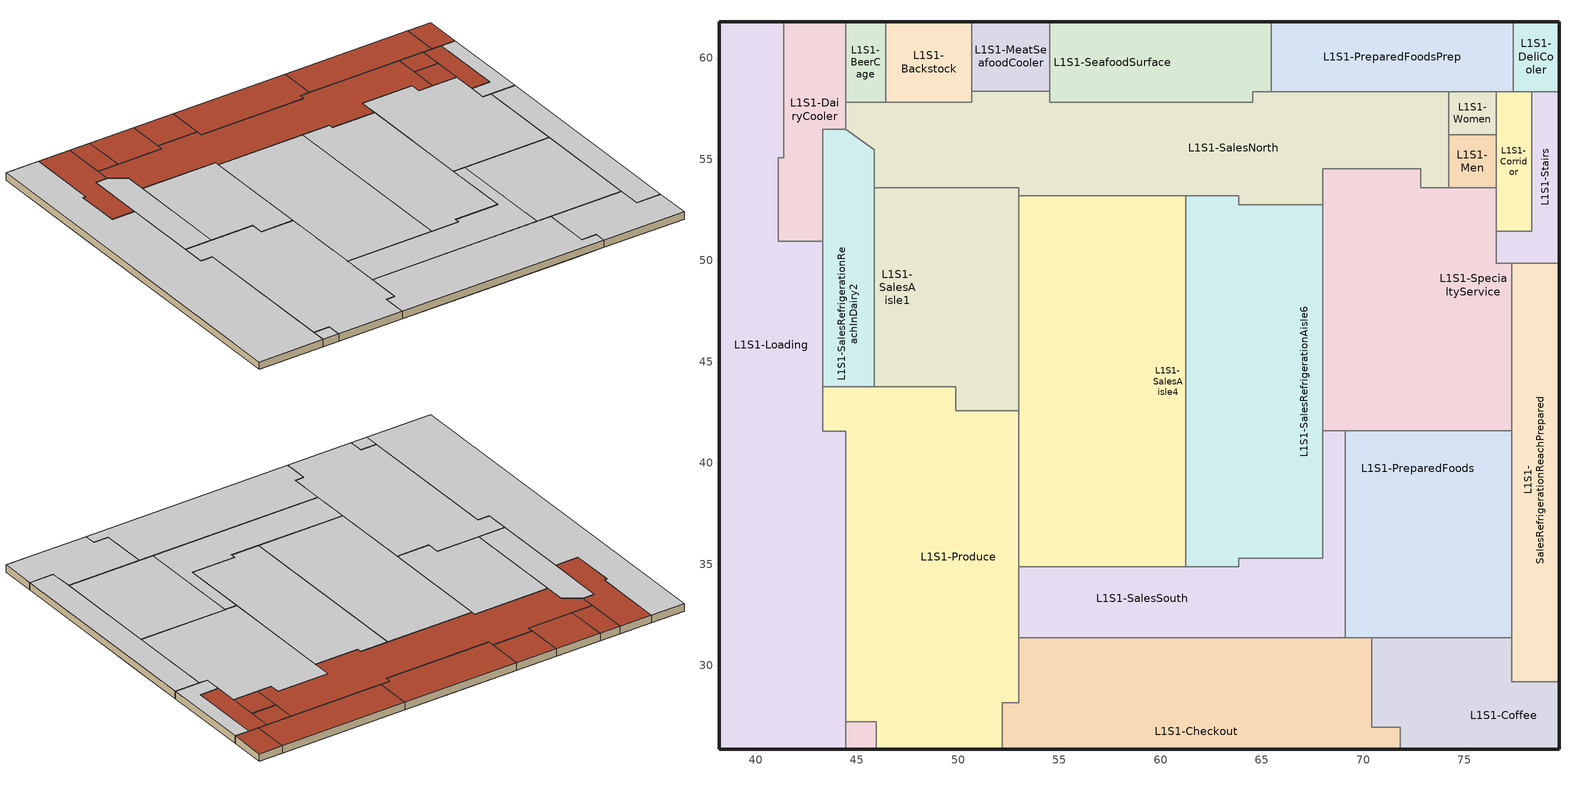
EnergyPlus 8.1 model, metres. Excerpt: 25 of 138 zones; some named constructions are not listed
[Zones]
L1S1-DairyCooler
 floor outside (Interior Floor): 41.12,50.96 41.12,55.08 41.4,55.08 41.4,61.78 44.44,61.78 44.44,56.48 43.31,56.48 43.31,50.96 z2.13
 wall outside (Exterior Wall): 44.44,61.78 41.4,61.78 z2.13:2.82
 wall to L1S1-Loading (Interior Wall): 41.4,61.78 41.4,55.08 41.12,55.08 41.12,50.96 43.31,50.96 z2.13:2.82
 wall to L1S1-SalesRefrigerationReachInDairy2 (Interior Wall): 43.31,50.96 43.31,56.48 44.44,56.48 z2.13:2.82
 wall to L1S1-SalesNorth (Interior Wall): 44.44,56.48 44.44,57.81 z2.13:2.82
 wall to L1S1-BeerCage (Interior Wall): 44.44,57.81 44.44,61.78 z2.13:2.82
 roof outside (Exterior Roof): 41.12,50.96 43.31,50.96 43.31,56.48 44.44,56.48 44.44,61.78 41.4,61.78 41.4,55.08 41.12,55.08 z2.82
L1S1-Stairs
 floor outside (Interior Floor): 76.57,49.87 76.57,51.44 78.33,51.44 78.33,58.34 79.67,58.34 79.67,49.87 z2.13
 wall outside (Exterior Wall): 79.67,49.87 79.67,58.34 z2.13:2.82
 wall to L1S1-Corridor (Interior Wall): 78.33,58.34 78.33,51.44 76.57,51.44 z2.13:2.82
 wall to L1S1-SpecialtyService (Interior Wall): 76.57,51.44 76.57,49.87 77.34,49.87 z2.13:2.82
 wall to L1S1-SalesRefrigerationReachPrepared (Interior Wall): 77.34,49.87 79.67,49.87 z2.13:2.82
 wall to L1S1-DeliCooler (Interior Wall): 79.67,58.34 78.33,58.34 z2.13:2.82
 ceiling to L1S2-Shaft2 (Interior Ceiling): 76.57,49.87 79.67,49.87 79.67,58.34 78.33,58.34 78.33,51.44 76.57,51.44 z2.82
L1S1-Corridor
 floor outside (Interior Floor): 76.57,51.44 76.57,58.34 78.33,58.34 78.33,51.44 z2.13
 wall to L1S1-PreparedFoodsPrep (Interior Wall): 77.42,58.34 76.57,58.34 z2.13:2.82
 wall to L1S1-Women (Interior Wall): 76.57,58.34 76.57,56.22 z2.13:2.82
 wall to L1S1-Men (Interior Wall): 76.57,56.22 76.57,53.58 z2.13:2.82
 wall to L1S1-SpecialtyService (Interior Wall): 76.57,53.58 76.57,51.44 z2.13:2.82
 wall to L1S1-DeliCooler (Interior Wall): 78.33,58.34 77.42,58.34 z2.13:2.82
 roof outside (Exterior Roof): 76.57,51.44 78.33,51.44 78.33,58.34 76.57,58.34 z2.82
L1S1-DeliCooler
 floor outside (Interior Floor): 77.42,58.34 77.42,61.78 79.67,61.78 79.67,58.34 z2.13
 wall outside (Exterior Wall): 79.67,58.34 79.67,61.78 77.42,61.78 z2.13:2.82
 wall to L1S1-PreparedFoodsPrep (Interior Wall): 77.42,61.78 77.42,58.34 z2.13:2.82
 roof outside (Exterior Roof): 77.42,58.34 79.67,58.34 79.67,61.78 77.42,61.78 z2.82
L1S1-Women
 floor outside (Interior Floor): 74.22,56.22 74.22,58.34 76.57,58.34 76.57,56.22 z2.13
 wall to L1S1-SalesNorth (Interior Wall): 74.22,58.34 74.22,56.22 z2.13:2.82
 wall to L1S1-Men (Interior Wall): 74.22,56.22 76.57,56.22 z2.13:2.82
 wall to L1S1-PreparedFoodsPrep (Interior Wall): 76.57,58.34 74.22,58.34 z2.13:2.82
 roof outside (Exterior Roof): 74.22,56.22 76.57,56.22 76.57,58.34 74.22,58.34 z2.82
L1S1-Men
 floor outside (Interior Floor): 74.22,53.58 74.22,56.22 76.57,56.22 76.57,53.58 z2.13
 wall to L1S1-SalesNorth (Interior Wall): 74.22,56.22 74.22,53.58 z2.13:2.82
 wall to L1S1-SpecialtyService (Interior Wall): 74.22,53.58 76.57,53.58 z2.13:2.82
 roof outside (Exterior Roof): 74.22,53.58 76.57,53.58 76.57,56.22 74.22,56.22 z2.82
L1S1-MeatSeafoodCooler
 floor outside (Interior Floor): 50.69,58.37 50.69,61.78 54.53,61.78 54.53,58.37 z2.13
 wall outside (Exterior Wall): 54.53,61.78 50.69,61.78 z2.13:2.82
 wall to L1S1-SalesNorth (Interior Wall): 50.69,58.37 54.53,58.37 z2.13:2.82
 wall to L1S1-SeafoodSurface (Interior Wall): 54.53,58.37 54.53,61.78 z2.13:2.82
 wall to L1S1-Backstock (Interior Wall): 50.69,61.78 50.69,58.37 z2.13:2.82
 roof outside (Exterior Roof): 50.69,58.37 54.53,58.37 54.53,61.78 50.69,61.78 z2.82
L1S1-Backstock
 floor outside (Interior Floor): 46.42,57.81 46.42,61.78 50.69,61.78 50.69,57.81 z2.13
 wall outside (Exterior Wall): 50.69,61.78 46.42,61.78 z2.13:2.82
 wall to L1S1-BeerCage (Interior Wall): 46.42,61.78 46.42,57.81 z2.13:2.82
 wall to L1S1-SalesNorth (Interior Wall): 46.42,57.81 49.53,57.81 50.69,57.81 50.69,58.37 z2.13:2.82
 roof outside (Exterior Roof): 46.42,57.81 50.69,57.81 50.69,61.78 46.42,61.78 z2.82
L1S1-BeerCage
 floor outside (Interior Floor): 44.44,57.81 44.44,61.78 46.42,61.78 46.42,57.81 z2.13
 wall outside (Exterior Wall): 46.42,61.78 44.44,61.78 z2.13:2.82
 wall to L1S1-SalesNorth (Interior Wall): 44.44,57.81 46.42,57.81 z2.13:2.82
 roof outside (Exterior Roof): 44.44,57.81 46.42,57.81 46.42,61.78 44.44,61.78 z2.82
L1S1-PreparedFoodsPrep
 floor outside (Interior Floor): 65.46,58.34 65.46,61.78 77.42,61.78 77.42,58.34 z2.13
 wall outside (Exterior Wall): 77.42,61.78 65.46,61.78 z2.13:2.82
 wall to L1S1-SeafoodSurface (Interior Wall): 65.46,61.78 65.46,58.34 z2.13:2.82
 wall to L1S1-SalesNorth (Interior Wall): 65.46,58.34 72.85,58.34 74.22,58.34 z2.13:2.82
 roof outside (Exterior Roof): 65.46,58.34 77.42,58.34 77.42,61.78 65.46,61.78 z2.82
L1S1-Shaft
 floor outside (Interior Floor): 44.44,25.88 44.44,27.22 45.97,27.22 45.97,25.88 z2.13
 wall outside (Exterior Wall): 44.44,25.88 45.97,25.88 z2.13:2.82
 wall to L1S1-Produce (Interior Wall): 45.97,25.88 45.97,27.22 44.44,27.22 z2.13:2.82
 wall to L1S1-Loading (Interior Wall): 44.44,27.22 44.44,25.88 z2.13:2.82
 ceiling to L1S2-Shaft (Interior Ceiling): 44.44,25.88 45.97,25.88 45.97,27.22 44.44,27.22 z2.82
L1S1-Loading
 floor outside (Interior Floor): 38.22,25.88 38.22,33.5 42.09,33.5 42.09,30.31 43.15,30.31 43.15,25.88 z2.13; 38.22,33.5 38.22,40.72 40.26,40.72 40.26,33.5 z2.13; 38.22,40.72 38.22,50.96 43.31,50.96 43.31,41.57 44.44,41.57 44.44,40.72 z2.13; 38.22,50.96 38.22,61.78 41.4,61.78 41.4,55.08 39.75,55.08 39.75,50.96 z2.13; 41.12,55.08 41.12,50.96 39.75,50.96 39.75,55.08 z2.13; 40.26,33.5 40.26,40.72 44.44,40.72 44.44,25.88 43.15,25.88 43.15,30.31 42.09,30.31 42.09,33.5 z2.13
 wall outside (Exterior Wall): 41.4,61.78 38.22,61.78 38.22,25.88 44.44,25.88 z2.13:2.82
 wall to L1S1-Produce (Interior Wall): 44.44,27.22 44.44,41.57 43.31,41.57 43.31,43.77 z2.13:2.82
 wall to L1S1-SalesRefrigerationReachInDairy2 (Interior Wall): 43.31,43.77 43.31,50.96 z2.13:2.82
 ceiling to L1S2-LoadingBOH (Interior Ceiling): 38.22,25.88 44.44,25.88 44.44,41.57 43.31,41.57 43.31,50.96 41.12,50.96 41.12,55.08 41.4,55.08 41.4,61.78 38.22,61.78 z2.82
L1S1-Produce
 floor outside (Interior Floor): 45.97,25.88 45.97,27.22 47.06,28.16 52.18,28.16 52.19,25.88 z2.13; 44.44,27.22 44.44,34.57 47.06,34.57 47.06,28.16 45.97,27.22 z2.13; 44.44,34.57 44.44,41.57 47.06,41.57 47.06,34.57 z2.13; 43.31,41.57 43.31,43.77 49.9,43.77 49.9,41.57 z2.13; 47.06,28.16 47.06,41.57 49.9,41.57 49.9,42.58 53,42.58 53,28.16 z2.13
 wall outside (Exterior Wall): 45.97,25.88 52.19,25.88 z2.13:2.82
 wall to L1S1-SalesAisle1 (Interior Wall): 53,42.58 49.9,42.58 49.9,43.77 45.87,43.77 z2.13:2.82
 wall to L1S1-Checkout (Interior Wall): 52.19,25.88 52.18,26.95 52.18,28.16 53,28.16 53,31.36 z2.13:2.82
 wall to L1S1-SalesAisle4 (Interior Wall): 53,34.87 53,42.58 z2.13:2.82
 wall to L1S1-SalesSouth (Interior Wall): 53,31.36 53,34.87 z2.13:2.82
 wall to L1S1-SalesRefrigerationReachInDairy2 (Interior Wall): 45.87,43.77 43.31,43.77 z2.13:2.82
 ceiling to L1S2-AislesWest (Interior Ceiling): 45.97,25.88 52.19,25.88 52.18,28.16 53,28.16 53,42.58 49.9,42.58 49.9,43.77 43.31,43.77 43.31,41.57 44.44,41.57 44.44,27.22 45.97,27.22 z2.82
L1S1-SalesRefrigerationReachInDairy2
 floor outside (Interior Floor): 43.31,43.77 43.31,50.96 45.87,50.96 45.87,43.77 z2.13; 43.31,50.96 43.31,56.48 44.44,56.48 45.87,55.47 45.87,50.96 z2.13
 wall to L1S1-SalesNorth (Interior Wall): 45.87,53.58 45.87,55.47 44.44,56.48 z2.13:2.82
 wall to L1S1-SalesAisle1 (Interior Wall): 45.87,43.77 45.87,53.58 z2.13:2.82
 ceiling to L1S2-AislesWest (Interior Ceiling): 43.31,43.77 45.87,43.77 45.87,55.47 44.44,56.48 43.31,56.48 z2.82
L1S1-SalesAisle1
 floor outside (Interior Floor): 49.9,42.58 49.9,53.58 51.47,53.58 51.47,42.58 z2.13; 45.87,43.77 45.87,53.58 48.13,53.58 48.13,43.77 z2.13; 51.47,42.58 51.47,53.58 53,53.58 53,42.58 z2.13; 48.13,43.77 48.13,53.58 49.9,53.58 49.9,43.77 z2.13
 wall to L1S1-SalesNorth (Interior Wall): 53,42.58 53,53.58 45.87,53.58 z2.13:2.82
 ceiling to L1S2-AislesWest (Interior Ceiling): 45.87,43.77 49.9,43.77 49.9,42.58 53,42.58 53,53.58 45.87,53.58 z2.82
L1S1-Checkout
 floor outside (Interior Floor): 69.19,25.88 69.19,26.95 71.84,26.95 71.84,25.88 z2.13; 66.45,26.95 66.45,31.36 70.44,31.36 70.44,26.95 z2.13; 64.37,27.65 64.37,31.36 66.45,31.36 66.45,27.65 z2.13; 62.21,27.65 62.21,31.36 64.37,31.36 64.37,27.65 z2.13; 57.06,25.88 57.06,26.95 55.81,26.95 55.81,27.65 66.45,27.65 66.45,26.95 69.19,26.95 69.19,25.88 z2.13; 52.19,25.88 52.18,26.95 57.06,26.95 57.06,25.88 z2.13; 52.18,26.95 52.18,28.16 53,28.16 53,31.36 55.81,31.36 55.81,26.95 z2.13; 55.81,27.65 55.81,31.36 57.88,31.36 57.88,27.65 z2.13; 57.88,27.65 57.88,31.36 60.05,31.36 60.05,27.65 z2.13; 60.05,27.65 60.05,31.36 62.21,31.36 62.21,27.65 z2.13
 wall outside (Exterior Wall): 52.19,25.88 71.84,25.88 z2.13:2.82
 wall to L1S1-Coffee (Interior Wall): 71.84,25.88 71.84,26.95 70.44,26.95 70.44,31.36 z2.13:2.82
 wall to L1S1-SalesSouth (Interior Wall): 70.44,31.36 53,31.36 z2.13:2.82
 ceiling to L1S2-Checkout (Interior Ceiling): 52.19,25.88 71.84,25.88 71.84,26.95 70.44,26.95 70.44,31.36 53,31.36 53,28.16 52.18,28.16 52.18,26.95 z2.82
L1S1-Coffee
 floor outside (Interior Floor): 74.23,25.88 74.23,29.21 79.67,29.21 79.67,25.88 z2.13; 70.44,26.95 70.44,31.36 77.34,31.36 77.34,29.21 71.84,29.21 71.84,26.95 z2.13; 71.84,25.88 71.84,29.21 74.23,29.21 74.23,25.88 z2.13
 wall outside (Exterior Wall): 71.84,25.88 79.67,25.88 79.67,29.21 z2.13:2.82
 wall to L1S1-PreparedFoods (Interior Wall): 77.34,31.36 70.44,31.36 z2.13:2.82
 wall to L1S1-SalesRefrigerationReachPrepared (Interior Wall): 79.67,29.21 77.34,29.21 77.34,31.36 z2.13:2.82
 ceiling to L1S2-Bakery (Interior Ceiling): 71.84,25.88 79.67,25.88 79.67,29.21 77.34,29.21 77.34,31.36 70.44,31.36 70.44,26.95 71.84,26.95 z2.82
L1S1-SalesRefrigerationReachPrepared
 floor outside (Interior Floor): 77.34,34.25 77.34,44.08 79.67,44.08 79.67,34.25 z2.13; 77.34,44.08 77.34,49.87 79.67,49.87 79.67,44.08 z2.13; 77.34,29.21 77.34,34.25 79.67,34.25 79.67,29.21 z2.13
 wall outside (Exterior Wall): 79.67,29.21 79.67,49.87 z2.13:2.82
 wall to L1S1-SpecialtyService (Interior Wall): 77.34,49.87 77.34,41.61 z2.13:2.82
 wall to L1S1-PreparedFoods (Interior Wall): 77.34,41.61 77.34,31.36 z2.13:2.82
 ceiling to L1S2-ReachInPrepared (Interior Ceiling): 77.34,29.21 79.67,29.21 79.67,49.87 77.34,49.87 z2.82
L1S1-SeafoodSurface
 floor outside (Interior Floor): 54.53,57.81 54.53,61.78 60.74,61.78 60.74,57.81 z2.13; 60.74,57.81 60.74,61.78 65.46,61.78 65.46,58.34 64.56,58.34 64.56,57.81 z2.13
 wall outside (Exterior Wall): 65.46,61.78 54.53,61.78 z2.13:2.82
 wall to L1S1-SalesNorth (Interior Wall): 54.53,61.78 54.53,57.81 64.56,57.81 64.56,58.34 65.46,58.34 z2.13:2.82
 roof outside (Exterior Roof): 54.53,57.81 64.56,57.81 64.56,58.34 65.46,58.34 65.46,61.78 54.53,61.78 z2.82
L1S1-PreparedFoods
 floor outside (Interior Floor): 76.29,34.25 76.29,41.61 77.34,41.61 77.34,34.25 z2.13; 69.13,37.86 69.13,41.61 76.29,41.61 76.29,37.86 z2.13; 69.13,34.25 69.13,37.86 76.29,37.86 76.29,34.25 z2.13; 69.13,31.36 69.13,34.25 77.34,34.25 77.34,31.36 z2.13
 wall to L1S1-SpecialtyService (Interior Wall): 77.34,41.61 69.13,41.61 z2.13:2.82
 wall to L1S1-SalesSouth (Interior Wall): 69.13,41.61 69.13,31.36 z2.13:2.82
 ceiling to L1S2-AislesEast (Interior Ceiling): 69.13,31.36 77.34,31.36 77.34,41.61 69.13,41.61 z2.82
L1S1-SpecialtyService
 floor outside (Interior Floor): 68,41.61 68,50.9 73.55,50.9 73.55,48.46 69.77,48.46 69.77,41.61 z2.13; 73.55,47.37 73.55,50.9 72.85,50.9 72.85,53.58 76.57,53.58 76.57,49.87 77.34,49.87 77.34,41.61 74.34,41.61 74.34,47.37 z2.13; 68,50.9 68,54.53 72.85,54.53 72.85,50.9 z2.13; 69.77,41.61 69.77,48.46 73.55,48.46 73.55,47.37 74.34,47.37 74.34,41.61 z2.13
 wall to L1S1-SalesNorth (Interior Wall): 76.57,53.58 72.85,53.58 72.85,54.53 68,54.53 68,52.77 z2.13:2.82
 wall to L1S1-SalesRefrigerationAisle6 (Interior Wall): 68,52.77 68,41.61 z2.13:2.82
 wall to L1S1-SalesSouth (Interior Wall): 68,41.61 69.13,41.61 z2.13:2.82
 ceiling to L1S2-AislesEast (Interior Ceiling): 68,41.61 77.34,41.61 77.34,49.87 76.57,49.87 76.57,53.58 72.85,53.58 72.85,54.53 68,54.53 z2.82
L1S1-SalesSouth
 floor outside (Interior Floor): 66.45,31.36 66.45,33.28 67.03,33.28 67.03,35.3 68,35.3 68,41.61 69.13,41.61 69.13,31.36 z2.13; 65.2,33.28 65.2,35.3 67.03,35.3 67.03,33.28 z2.13; 53,31.36 53,34.87 63.86,34.87 63.86,35.3 65.2,35.3 65.2,33.28 66.45,33.28 66.45,31.36 z2.13
 wall to L1S1-SalesRefrigerationAisle6 (Interior Wall): 68,41.61 68,35.3 63.86,35.3 63.86,34.87 53,34.87 z2.13:2.82
 ceiling to L1S2-AislesEast (Interior Ceiling): 53,31.36 69.13,31.36 69.13,41.61 68,41.61 68,35.3 63.86,35.3 63.86,34.87 53,34.87 z2.82
L1S1-SalesAisle4
 floor outside (Interior Floor): 59.49,34.87 59.49,53.19 61.24,53.19 61.24,34.87 z2.13; 57.84,34.87 57.84,53.19 59.49,53.19 59.49,34.87 z2.13; 53,34.87 53,53.19 54.45,53.19 54.45,34.87 z2.13; 54.45,34.87 54.45,53.19 56.1,53.19 56.1,34.87 z2.13; 56.1,34.87 56.1,53.19 57.84,53.19 57.84,34.87 z2.13
 wall to L1S1-SalesRefrigerationAisle6 (Interior Wall): 61.24,34.87 61.24,53.19 z2.13:2.82
 wall to L1S1-SalesNorth (Interior Wall): 61.24,53.19 53,53.19 z2.13:2.82
 ceiling to L1S2-AislesEast (Interior Ceiling): 53,34.87 61.24,34.87 61.24,53.19 53,53.19 z2.82
L1S1-SalesRefrigerationAisle6
 floor outside (Interior Floor): 66.27,35.3 66.27,52.77 68,52.77 68,35.3 z2.13; 63.86,35.3 63.86,46.33 66.27,46.33 66.27,35.3 z2.13; 61.24,34.87 61.24,37.32 63.86,37.32 63.86,34.87 z2.13; 61.24,37.32 61.24,41.19 63.86,41.19 63.86,37.32 z2.13; 61.24,41.19 61.24,45.13 63.86,45.13 63.86,41.19 z2.13; 63.86,46.33 63.86,50.27 66.27,50.27 66.27,46.33 z2.13; 63.86,50.27 63.86,52.77 66.27,52.77 66.27,50.27 z2.13; 61.24,49 61.24,53.19 63.86,53.19 63.86,49 z2.13; 61.24,45.13 61.24,49 63.86,49 63.86,45.13 z2.13
 wall to L1S1-SalesNorth (Interior Wall): 68,52.77 63.86,52.77 63.86,53.19 61.24,53.19 z2.13:2.82
 ceiling to L1S2-AislesEast (Interior Ceiling): 61.24,34.87 63.86,34.87 63.86,35.3 68,35.3 68,52.77 63.86,52.77 63.86,53.19 61.24,53.19 z2.82
L1S1-SalesNorth
 floor outside (Interior Floor): 53,53.19 53,55.99 72.85,55.99 72.85,58.34 74.22,58.34 74.22,53.58 72.85,53.58 72.85,54.53 68,54.53 68,52.77 67.03,52.77 67.03,54.53 65.07,54.53 65.07,52.77 63.86,52.77 63.86,53.19 62.45,53.19 62.45,55.02 60.58,55.02 60.58,53.19 z2.13; 65.46,58.34 65.46,55.99 54.53,55.99 54.53,57.81 64.56,57.81 64.56,58.34 z2.13; 65.46,55.99 65.46,58.34 72.85,58.34 72.85,55.99 z2.13; 65.07,52.77 65.07,54.53 67.03,54.53 67.03,52.77 z2.13; 60.58,53.19 60.58,55.02 62.45,55.02 62.45,53.19 z2.13; 44.44,56.48 44.44,57.81 49.53,57.81 49.53,55.47 45.87,55.47 z2.13; 45.87,53.58 45.87,55.47 49.53,55.47 49.53,57.81 50.69,57.81 50.69,55.99 53,55.99 53,53.58 z2.13; 50.69,55.99 50.69,58.37 54.53,58.37 54.53,55.99 z2.13
 roof outside (Exterior Roof): 53,53.19 63.86,53.19 63.86,52.77 68,52.77 68,54.53 72.85,54.53 72.85,53.58 74.22,53.58 74.22,58.34 64.56,58.34 64.56,57.81 54.53,57.81 54.53,58.37 50.69,58.37 50.69,57.81 44.44,57.81 44.44,56.48 45.87,55.47 45.87,53.58 53,53.58 z2.82
[Building]
NoeValleyWFM_Geometry.idf: North Axis {deg}=356.173; Terrain=City; Solar Distribution or maybe FullExterior=FullInteriorAndExteriorWithReflections; Maximum Number of Warmup Days=25; Minimum Number of Warmup Days=6
[Site:Location]
Sacramento Executive Arpt	USA: 38.5, -121.5, -8, 5
[SizingPeriod:DesignDay] Day of Month=21; Dry-Bulb Temperature Range Modifier Type=DefaultMultipliers; Barometric Pressure {Pa}=101265; Rain {Yes/No}=No; Snow on ground {Yes/No}=No; Daylight Savings Time Indicator=No
Name | Month | Day Type | Maximum Dry-Bulb Temperature {C} | Daily Dry-Bulb Temperature Range {C} | Humidity Condition Type | Wetbulb at Maximum Dry-Bulb {C} | Wind Speed {m/s} design conditions vs. traditional 6.71 m/s (15 mph) | Wind Direction {Degrees; N=0, S=180} | Solar Model Indicator | Clearness {0.0 to 1.1} | Dewpoint at Maximum Dry-Bulb {C} | Wind Speed {m/s} design conditions vs. traditional 3.35 m/s (7mph) | ASHRAE Clear Sky Optical Depth for Beam Irradiance (taub) | ASHRAE Clear Sky Optical Depth for Diffuse Irradiance (taud)
Sacramento Executive Arpt Ann Htg 99.6% Condns DB | 12 | WinterDesignDay | -0.4 | 0 | Wetbulb | -0.4 | 0.9 | 320 | ASHRAEClearSky | 0
Sacramento Executive Arpt Ann Hum_n 99.6% Condns DP=>MCDB | 12 | WinterDesignDay | 10.8 | 0 | Dewpoint |  | 0.9 | 320 | ASHRAEClearSky | 0 | -6.4
Sacramento Executive Arpt Ann Htg Wind 99.6% Condns WS=>MCDB | 12 | WinterDesignDay | 11.7 | 0 | Wetbulb | 11.7 | 11.6 | 320 | ASHRAEClearSky | 0
Sacramento Executive Arpt Ann Clg .4% Condns DB=>MWB | 7 | SummerDesignDay | 37.9 | 18.1 | Wetbulb | 21.3 |  | 220 | ASHRAETau |  |  | 3.4 | 0.382 | 2.325
[Construction]
INTERIOR FLOOR: F16 Acoustic tile, F05 Ceiling air space resistance, M11 100mm lightweight concrete
[Zone] Type=1
L1S1-DairyCooler; L1S1-Stairs; L1S1-Corridor; L1S1-DeliCooler; L1S1-Women; L1S1-Men; L1S1-MeatSeafoodCooler; L1S1-Backstock; L1S1-BeerCage; L1S1-PreparedFoodsPrep; L1S1-Shaft; L1S1-Loading; L1S1-Produce; L1S1-SalesRefrigerationReachInDairy2; L1S1-SalesAisle1; L1S1-Checkout; L1S1-Coffee; L1S1-SalesRefrigerationReachPrepared; L1S1-SeafoodSurface; L1S1-PreparedFoods; L1S1-SpecialtyService; L1S1-SalesSouth; L1S1-SalesAisle4; L1S1-SalesRefrigerationAisle6; L1S1-SalesNorth
